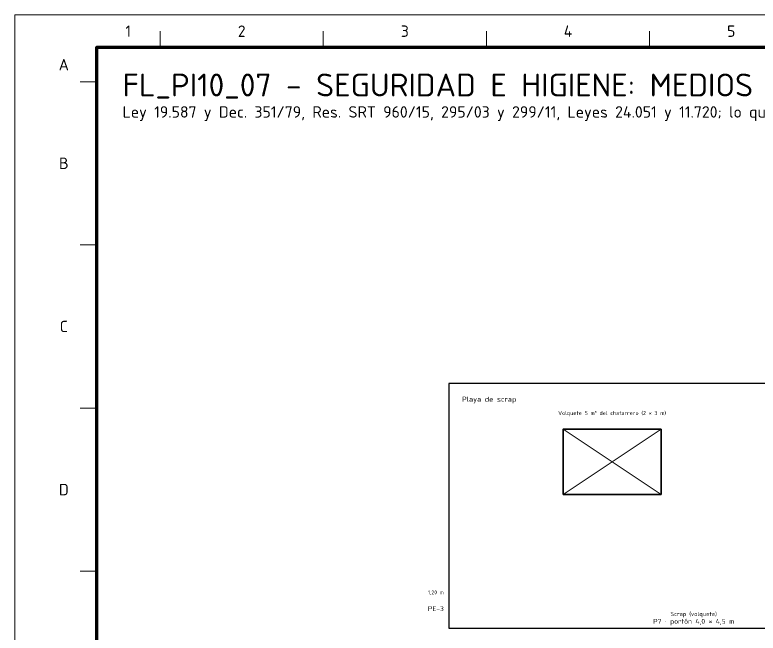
# Model space of a CAD drawing. Header units: millimetres. Extents: x 0 to 1189, y 0 to 841.
# Drawn here: x 0 to 227.8, y 651.5 to 841 of the extents above; entities that cross this region are included whole.
import ezdxf
from ezdxf.enums import TextEntityAlignment as Align

# ---------------------------------------------------------------- set-up
doc = ezdxf.new("R2010")
doc.units = ezdxf.units.MM
for name, color, linetype, lineweight in [('06-TEXTO', 7, 'CONTINUOUS', 25), ('07-RECUADRO', 7, 'CONTINUOUS', 70), ('08-FINA', 5, 'CONTINUOUS', 18), ('A-EQUIPO-FINO', 8, 'CONTINUOUS', 13), ('A-EXTERIOR', 8, 'CONTINUOUS', 25), ('A-TEXTO', 7, 'CONTINUOUS', 18), ('S-ESCAPE', 3, 'CONTINUOUS', 35)]:
    doc.layers.add(name, color=color, linetype=linetype, lineweight=lineweight)
doc.layers.add('A-EQUIPO', color=30, linetype='CONTINUOUS', lineweight=35, true_color=0xe67800)
doc.styles.add('ISO3098', font='isocpeur.ttf')

msp = doc.modelspace()

# ---------------------------------------------------------------- linework, layer by layer
at = {"layer": '07-RECUADRO'}
msp.add_lwpolyline([(25, 10), (1179, 10), (1179, 831), (25, 831)], close=True, dxfattribs=at)
at = {"layer": '08-FINA'}
for p, q in [((44.5, 831), (44.5, 836)), ((94.5, 831), (94.5, 836)), ((144.5, 831), (144.5, 836)), ((194.5, 831), (194.5, 836)), ((25, 820.5), (20, 820.5)), ((25, 770.5), (20, 770.5)), ((25, 720.5), (20, 720.5)), ((25, 670.5), (20, 670.5))]:
    msp.add_line(p, q, dxfattribs=at)
msp.add_lwpolyline([(0, 0), (1189, 0), (1189, 841), (0, 841)], close=True, dxfattribs=at)
at = {"layer": 'A-EQUIPO'}
msp.add_lwpolyline([(168, 694), (198, 694), (198, 714), (168, 714)], close=True, dxfattribs=at)
at = {"layer": 'A-EQUIPO-FINO'}
for p, q in [((168, 694), (198, 714)), ((168, 714), (198, 694))]:
    msp.add_line(p, q, dxfattribs=at)
at = {"layer": 'A-EXTERIOR'}
msp.add_lwpolyline([(133, 653), (233, 653), (233, 728), (133, 728)], close=True, dxfattribs=at)

# ---------------------------------------------------------------- texts
at = {"layer": '06-TEXTO', "style": 'ISO3098'}
for s, p in [('1', (34.75, 836)), ('2', (69.5, 836)), ('3', (119.5, 836)), ('4', (169.5, 836)), ('5', (219.5, 836)), ('A', (15, 825.75)), ('B', (15, 795.5)), ('C', (15, 745.5)), ('D', (15, 695.5))]:
    msp.add_text(s, height=3.5, dxfattribs=at).set_placement(p, align=Align.MIDDLE_CENTER)
at = {"layer": 'A-TEXTO', "style": 'ISO3098'}
for s, height, p in [('FL_PI10_07 - SEGURIDAD E HIGIENE: MEDIOS DE ESCAPE, PROTECCIÓN CONTRA INCENDIO, SEÑALES, PRIMEROS AUXILIOS, GASES Y RESIDUOS', 7, (33, 823)), ('Ley 19.587 y Dec. 351/79, Res. SRT 960/15, 295/03 y 299/11, Leyes 24.051 y 11.720; lo que piden W-MAN y W-CAR en cada puesto. Recorridos y coberturas calculados (planta10/seguridad.py).', 3.5, (33, 813)), ('Playa de scrap', 1.6, (137, 724))]:
    msp.add_text(s, height=height, dxfattribs=at).set_placement(p, align=Align.TOP_LEFT)
msp.add_text('Volquete 5 m³ del chatarrero (2 × 3 m)', height=1.2, dxfattribs=at).set_placement((183, 718), align=Align.BOTTOM_CENTER)
for s, height, p in [('PE-3', 1.5, (129, 659)), ('Scrap (volquete)', 1.275, (208, 657.38)), ('P7 · portón 4,0 × 4,5 m', 1.5, (208, 655.12))]:
    msp.add_text(s, height=height, dxfattribs=at).set_placement(p, align=Align.MIDDLE_CENTER)
at = {"layer": 'S-ESCAPE', "style": 'ISO3098'}
msp.add_text('1,20 m', height=1.155, dxfattribs=at).set_placement((129, 664), align=Align.MIDDLE_CENTER)

doc.saveas('drawing.dxf')
